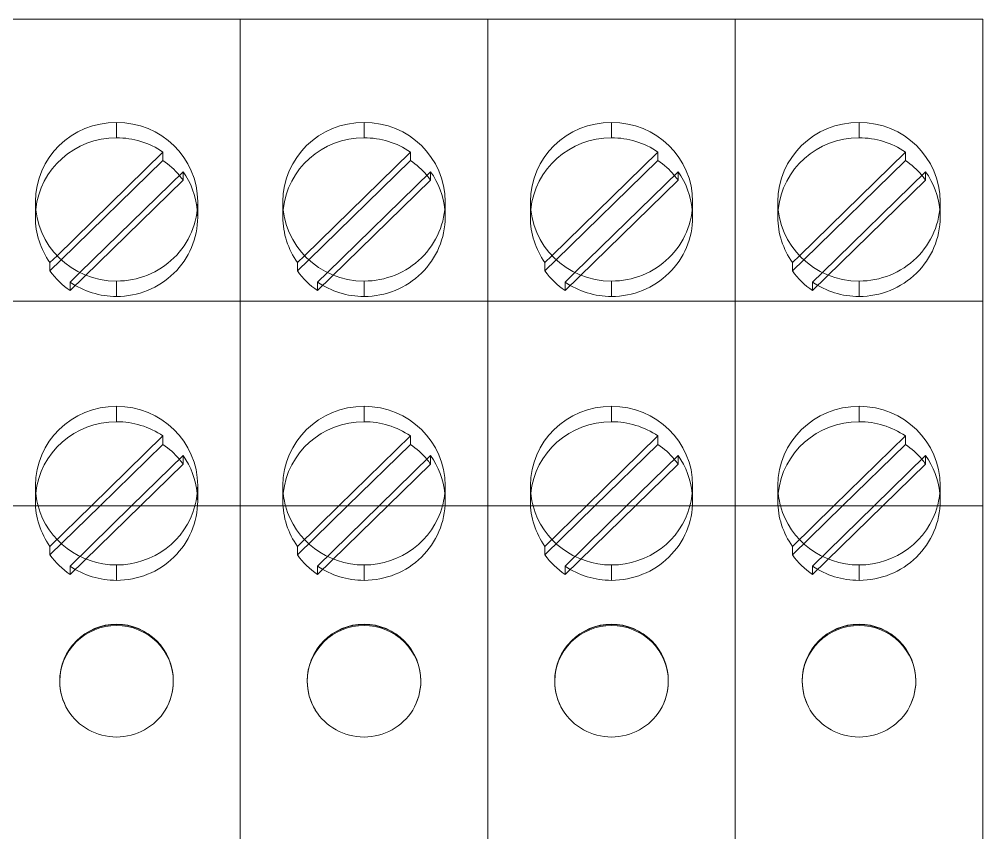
# Model space of a CAD drawing. Header units: millimetres. Extents: x 1359 to 3577, y 1336 to 3557.
# Drawn here: x 1808.72 to 1832.46, y 2576.61 to 2596.67 of the extents above; entities that cross this region are included whole.
import ezdxf

# ---------------------------------------------------------------- set-up
doc = ezdxf.new("R2010")
doc.units = ezdxf.units.MM
doc.layers.add('000-PI-Oprema', color=30, linetype='Continuous', lineweight=5)

msp = doc.modelspace()

# ---------------------------------------------------------------- linework, layer by layer
at = {"layer": '000-PI-Oprema', "color": 0, "linetype": 'ByBlock', "lineweight": 0}
for p, q in [((1808.065, 2596.672), (1814.165, 2596.672)), ((1808.065, 2596.672), (1814.165, 2596.672)), ((1814.165, 2596.672), (1820.265, 2596.672)), ((1814.165, 2590.216), (1814.165, 2596.672)), ((1814.165, 2596.672), (1814.165, 2596.672)), ((1814.165, 2596.672), (1814.165, 2596.672)), ((1814.165, 2596.672), (1814.165, 2596.672)), ((1814.165, 2596.672), (1820.265, 2596.672)), ((1814.165, 2590.216), (1814.165, 2596.672)), ((1814.165, 2596.672), (1814.165, 2596.672)), ((1814.165, 2596.672), (1814.165, 2596.672)), ((1814.165, 2596.672), (1814.165, 2596.672)), ((1814.165, 2596.672), (1814.165, 2596.672)), ((1814.165, 2596.672), (1814.165, 2596.672)), ((1814.165, 2596.672), (1814.165, 2596.672)), ((1814.165, 2590.216), (1814.165, 2596.672)), ((1814.165, 2596.672), (1814.165, 2596.672)), ((1814.165, 2596.672), (1814.165, 2596.672)), ((1814.165, 2596.672), (1814.165, 2596.672)), ((1814.165, 2590.216), (1814.165, 2596.672)), ((1820.265, 2596.672), (1826.365, 2596.672)), ((1820.265, 2590.216), (1820.265, 2596.672)), ((1820.265, 2596.672), (1820.265, 2596.672)), ((1820.265, 2596.672), (1820.265, 2596.672)), ((1820.265, 2596.672), (1820.265, 2596.672)), ((1820.265, 2596.672), (1826.365, 2596.672)), ((1820.265, 2590.216), (1820.265, 2596.672)), ((1820.265, 2596.672), (1820.265, 2596.672)), ((1820.265, 2596.672), (1820.265, 2596.672)), ((1820.265, 2596.672), (1820.265, 2596.672)), ((1820.265, 2596.672), (1820.265, 2596.672)), ((1820.265, 2596.672), (1820.265, 2596.672)), ((1820.265, 2596.672), (1820.265, 2596.672)), ((1820.265, 2590.216), (1820.265, 2596.672)), ((1820.265, 2596.672), (1820.265, 2596.672)), ((1820.265, 2596.672), (1820.265, 2596.672)), ((1820.265, 2596.672), (1820.265, 2596.672)), ((1820.265, 2590.216), (1820.265, 2596.672)), ((1826.365, 2596.672), (1832.465, 2596.672)), ((1826.365, 2590.216), (1826.365, 2596.672)), ((1826.365, 2596.672), (1826.365, 2596.672)), ((1826.365, 2596.672), (1826.365, 2596.672)), ((1826.365, 2596.672), (1826.365, 2596.672)), ((1826.365, 2596.672), (1832.465, 2596.672)), ((1826.365, 2590.216), (1826.365, 2596.672)), ((1826.365, 2596.672), (1826.365, 2596.672)), ((1826.365, 2596.672), (1826.365, 2596.672)), ((1826.365, 2596.672), (1826.365, 2596.672)), ((1826.365, 2596.672), (1826.365, 2596.672)), ((1826.365, 2596.672), (1826.365, 2596.672)), ((1826.365, 2596.672), (1826.365, 2596.672)), ((1826.365, 2590.216), (1826.365, 2596.672)), ((1826.365, 2596.672), (1826.365, 2596.672)), ((1826.365, 2596.672), (1826.365, 2596.672)), ((1826.365, 2596.672), (1826.365, 2596.672)), ((1826.365, 2590.216), (1826.365, 2596.672)), ((1832.465, 2596.672), (1832.465, 2596.672)), ((1832.465, 2596.672), (1832.465, 2596.672)), ((1832.465, 2596.672), (1832.465, 2596.672)), ((1832.465, 2596.672), (1832.465, 2596.672)), ((1832.465, 2596.672), (1832.465, 2596.672)), ((1832.465, 2590.216), (1832.465, 2596.672)), ((1832.465, 2596.672), (1832.465, 2596.672)), ((1832.465, 2596.672), (1832.465, 2596.672)), ((1832.465, 2596.672), (1832.465, 2596.672)), ((1832.465, 2590.216), (1832.465, 2596.672)), ((1814.165, 2595.827), (1814.165, 2596.272)), ((1814.165, 2595.827), (1814.165, 2596.272)), ((1820.265, 2595.827), (1820.265, 2596.272)), ((1820.265, 2595.827), (1820.265, 2596.272)), ((1826.365, 2595.827), (1826.365, 2596.272)), ((1826.365, 2595.827), (1826.365, 2596.272)), ((1832.465, 2595.827), (1832.465, 2596.272)), ((1832.465, 2595.827), (1832.465, 2596.272)), ((1814.165, 2595.172), (1814.165, 2595.172)), ((1814.165, 2595.172), (1814.165, 2595.172)), ((1820.265, 2595.172), (1820.265, 2595.172)), ((1820.265, 2595.172), (1820.265, 2595.172)), ((1826.365, 2595.172), (1826.365, 2595.172)), ((1826.365, 2595.172), (1826.365, 2595.172)), ((1811.115, 2594.128), (1811.115, 2593.749)), ((1817.215, 2594.128), (1817.215, 2593.749)), ((1823.315, 2594.128), (1823.315, 2593.749)), ((1829.415, 2594.128), (1829.415, 2593.749)), ((1814.165, 2593.108), (1814.165, 2593.984)), ((1814.165, 2593.108), (1814.165, 2593.984)), ((1820.265, 2593.108), (1820.265, 2593.984)), ((1820.265, 2593.108), (1820.265, 2593.984)), ((1826.365, 2593.108), (1826.365, 2593.984)), ((1826.365, 2593.108), (1826.365, 2593.984)), ((1832.465, 2593.108), (1832.465, 2593.984)), ((1832.465, 2593.108), (1832.465, 2593.984)), ((1812.259, 2593.397), (1809.648, 2590.842)), ((1812.259, 2593.397), (1812.259, 2593.189)), ((1818.359, 2593.397), (1815.748, 2590.842)), ((1818.359, 2593.397), (1818.359, 2593.189)), ((1824.459, 2593.397), (1821.848, 2590.842)), ((1824.459, 2593.397), (1824.459, 2593.189)), ((1830.559, 2593.397), (1827.948, 2590.842)), ((1830.559, 2593.397), (1830.559, 2593.189)), ((1809.754, 2590.738), (1812.259, 2593.189)), ((1815.854, 2590.738), (1818.359, 2593.189)), ((1821.954, 2590.738), (1824.459, 2593.189)), ((1828.054, 2590.738), (1830.559, 2593.189)), ((1810.212, 2590.426), (1812.754, 2592.913)), ((1812.754, 2592.913), (1812.754, 2592.705)), ((1816.312, 2590.426), (1818.854, 2592.913)), ((1818.854, 2592.913), (1818.854, 2592.705)), ((1822.412, 2590.426), (1824.954, 2592.913)), ((1824.954, 2592.913), (1824.954, 2592.705)), ((1828.512, 2590.426), (1831.054, 2592.913)), ((1831.054, 2592.913), (1831.054, 2592.705)), ((1812.754, 2592.705), (1809.97, 2589.981)), ((1818.854, 2592.705), (1816.07, 2589.981)), ((1824.954, 2592.705), (1822.17, 2589.981)), ((1831.054, 2592.705), (1828.27, 2589.981)), ((1809.115, 2591.793), (1809.115, 2592.172)), ((1813.115, 2591.793), (1813.115, 2592.172)), ((1815.215, 2591.793), (1815.215, 2592.172)), ((1819.215, 2591.793), (1819.215, 2592.172)), ((1821.315, 2591.793), (1821.315, 2592.172)), ((1825.315, 2591.793), (1825.315, 2592.172)), ((1827.415, 2591.793), (1827.415, 2592.172)), ((1831.415, 2591.793), (1831.415, 2592.172)), ((1809.648, 2590.842), (1809.475, 2590.673)), ((1815.748, 2590.842), (1815.575, 2590.673)), ((1821.848, 2590.842), (1821.675, 2590.673)), ((1827.948, 2590.842), (1827.775, 2590.673)), ((1809.475, 2590.465), (1809.754, 2590.738)), ((1809.475, 2590.673), (1809.475, 2590.465)), ((1815.575, 2590.465), (1815.854, 2590.738)), ((1815.575, 2590.673), (1815.575, 2590.465)), ((1821.675, 2590.465), (1821.954, 2590.738)), ((1821.675, 2590.673), (1821.675, 2590.465)), ((1827.775, 2590.465), (1828.054, 2590.738)), ((1827.775, 2590.673), (1827.775, 2590.465)), ((1809.97, 2590.189), (1810.212, 2590.426)), ((1816.07, 2590.189), (1816.312, 2590.426)), ((1822.17, 2590.189), (1822.412, 2590.426)), ((1828.27, 2590.189), (1828.512, 2590.426)), ((1809.97, 2590.189), (1809.97, 2589.981)), ((1811.115, 2590.216), (1811.115, 2589.836)), ((1814.165, 2589.672), (1814.165, 2590.216)), ((1814.165, 2589.672), (1814.165, 2590.216)), ((1814.165, 2589.672), (1814.165, 2590.216)), ((1814.165, 2589.672), (1814.165, 2590.216)), ((1816.07, 2590.189), (1816.07, 2589.981)), ((1817.215, 2590.216), (1817.215, 2589.836)), ((1820.265, 2589.672), (1820.265, 2590.216)), ((1820.265, 2589.672), (1820.265, 2590.216)), ((1820.265, 2589.672), (1820.265, 2590.216)), ((1820.265, 2589.672), (1820.265, 2590.216)), ((1822.17, 2590.189), (1822.17, 2589.981)), ((1823.315, 2590.216), (1823.315, 2589.836)), ((1826.365, 2589.672), (1826.365, 2590.216)), ((1826.365, 2589.672), (1826.365, 2590.216)), ((1826.365, 2589.672), (1826.365, 2590.216)), ((1826.365, 2589.672), (1826.365, 2590.216)), ((1828.27, 2590.189), (1828.27, 2589.981)), ((1829.415, 2590.216), (1829.415, 2589.836)), ((1832.465, 2589.672), (1832.465, 2590.216)), ((1832.465, 2589.672), (1832.465, 2590.216)), ((1808.065, 2589.72), (1814.165, 2589.72)), ((1814.165, 2589.72), (1820.265, 2589.72)), ((1814.165, 2589.672), (1814.165, 2589.672)), ((1814.165, 2589.672), (1814.165, 2584.672)), ((1814.165, 2589.672), (1814.165, 2589.672)), ((1814.165, 2589.672), (1814.165, 2584.672)), ((1814.165, 2589.672), (1814.165, 2589.672)), ((1814.165, 2584.672), (1814.165, 2589.672)), ((1814.165, 2589.672), (1814.165, 2589.672)), ((1814.165, 2584.672), (1814.165, 2589.672)), ((1820.265, 2589.72), (1826.365, 2589.72)), ((1820.265, 2589.672), (1820.265, 2589.672)), ((1820.265, 2589.672), (1820.265, 2584.672)), ((1820.265, 2589.672), (1820.265, 2589.672)), ((1820.265, 2589.672), (1820.265, 2584.672)), ((1820.265, 2589.672), (1820.265, 2589.672)), ((1820.265, 2584.672), (1820.265, 2589.672)), ((1820.265, 2589.672), (1820.265, 2589.672)), ((1820.265, 2584.672), (1820.265, 2589.672)), ((1826.365, 2589.72), (1832.465, 2589.72)), ((1826.365, 2589.672), (1826.365, 2589.672)), ((1826.365, 2589.672), (1826.365, 2584.672)), ((1826.365, 2589.672), (1826.365, 2589.672)), ((1826.365, 2589.672), (1826.365, 2584.672)), ((1826.365, 2589.672), (1826.365, 2589.672)), ((1826.365, 2584.672), (1826.365, 2589.672)), ((1826.365, 2589.672), (1826.365, 2589.672)), ((1826.365, 2584.672), (1826.365, 2589.672)), ((1832.465, 2589.672), (1832.465, 2589.672)), ((1832.465, 2584.672), (1832.465, 2589.672)), ((1832.465, 2589.672), (1832.465, 2589.672)), ((1832.465, 2584.672), (1832.465, 2589.672)), ((1811.115, 2587.128), (1811.115, 2586.749)), ((1814.165, 2586.108), (1814.165, 2586.98)), ((1814.165, 2586.108), (1814.165, 2586.98)), ((1817.215, 2587.128), (1817.215, 2586.749)), ((1820.265, 2586.108), (1820.265, 2586.98)), ((1820.265, 2586.108), (1820.265, 2586.98)), ((1823.315, 2587.128), (1823.315, 2586.749)), ((1826.365, 2586.108), (1826.365, 2586.98)), ((1826.365, 2586.108), (1826.365, 2586.98)), ((1829.415, 2587.128), (1829.415, 2586.749)), ((1832.465, 2586.108), (1832.465, 2586.98)), ((1832.465, 2586.108), (1832.465, 2586.98)), ((1812.259, 2586.397), (1810.496, 2584.672)), ((1812.259, 2586.397), (1812.259, 2586.189)), ((1818.359, 2586.397), (1816.596, 2584.672)), ((1818.359, 2586.397), (1818.359, 2586.189)), ((1824.459, 2586.397), (1822.696, 2584.672)), ((1824.459, 2586.397), (1824.459, 2586.189)), ((1830.559, 2586.397), (1828.796, 2584.672)), ((1830.559, 2586.397), (1830.559, 2586.189)), ((1810.708, 2584.672), (1812.259, 2586.189)), ((1816.808, 2584.672), (1818.359, 2586.189)), ((1822.908, 2584.672), (1824.459, 2586.189)), ((1829.008, 2584.672), (1830.559, 2586.189)), ((1811.486, 2584.672), (1812.754, 2585.913)), ((1812.754, 2585.913), (1812.754, 2585.705)), ((1817.586, 2584.672), (1818.854, 2585.913)), ((1818.854, 2585.913), (1818.854, 2585.705)), ((1823.686, 2584.672), (1824.954, 2585.913)), ((1824.954, 2585.913), (1824.954, 2585.705)), ((1829.786, 2584.672), (1831.054, 2585.913)), ((1831.054, 2585.913), (1831.054, 2585.705)), ((1812.754, 2585.705), (1809.97, 2582.981)), ((1818.854, 2585.705), (1816.07, 2582.981)), ((1824.954, 2585.705), (1822.17, 2582.981)), ((1831.054, 2585.705), (1828.27, 2582.981)), ((1809.115, 2584.793), (1809.115, 2585.172)), ((1813.115, 2584.793), (1813.115, 2585.172)), ((1815.215, 2584.793), (1815.215, 2585.172)), ((1819.215, 2584.793), (1819.215, 2585.172)), ((1821.315, 2584.793), (1821.315, 2585.172)), ((1825.315, 2584.793), (1825.315, 2585.172)), ((1827.415, 2584.793), (1827.415, 2585.172)), ((1831.415, 2584.793), (1831.415, 2585.172)), ((1808.065, 2584.672), (1814.165, 2584.672)), ((1809.475, 2583.465), (1810.708, 2584.672)), ((1810.496, 2584.672), (1809.475, 2583.673)), ((1809.97, 2583.189), (1811.486, 2584.672)), ((1814.165, 2584.672), (1820.265, 2584.672)), ((1814.165, 2574.322), (1814.165, 2584.672)), ((1814.165, 2584.672), (1814.165, 2584.672)), ((1814.165, 2574.322), (1814.165, 2584.672)), ((1814.165, 2584.672), (1814.165, 2584.672)), ((1814.165, 2584.672), (1814.165, 2584.672)), ((1814.165, 2574.322), (1814.165, 2584.672)), ((1814.165, 2584.672), (1814.165, 2584.672)), ((1814.165, 2574.322), (1814.165, 2584.672)), ((1815.575, 2583.465), (1816.808, 2584.672)), ((1816.596, 2584.672), (1815.575, 2583.673)), ((1816.07, 2583.189), (1817.586, 2584.672)), ((1820.265, 2584.672), (1826.365, 2584.672)), ((1820.265, 2574.322), (1820.265, 2584.672)), ((1820.265, 2584.672), (1820.265, 2584.672)), ((1820.265, 2574.322), (1820.265, 2584.672)), ((1820.265, 2584.672), (1820.265, 2584.672)), ((1820.265, 2584.672), (1820.265, 2584.672)), ((1820.265, 2574.322), (1820.265, 2584.672)), ((1820.265, 2584.672), (1820.265, 2584.672)), ((1820.265, 2574.322), (1820.265, 2584.672)), ((1821.675, 2583.465), (1822.908, 2584.672)), ((1822.696, 2584.672), (1821.675, 2583.673)), ((1822.17, 2583.189), (1823.686, 2584.672)), ((1826.365, 2584.672), (1832.465, 2584.672)), ((1826.365, 2574.322), (1826.365, 2584.672)), ((1826.365, 2584.672), (1826.365, 2584.672)), ((1826.365, 2574.322), (1826.365, 2584.672)), ((1826.365, 2584.672), (1826.365, 2584.672)), ((1826.365, 2584.672), (1826.365, 2584.672)), ((1826.365, 2574.322), (1826.365, 2584.672)), ((1826.365, 2584.672), (1826.365, 2584.672)), ((1826.365, 2574.322), (1826.365, 2584.672)), ((1827.775, 2583.465), (1829.008, 2584.672)), ((1828.796, 2584.672), (1827.775, 2583.673)), ((1828.27, 2583.189), (1829.786, 2584.672)), ((1832.465, 2584.672), (1832.465, 2584.672)), ((1832.465, 2574.322), (1832.465, 2584.672)), ((1832.465, 2584.672), (1832.465, 2584.672)), ((1832.465, 2574.322), (1832.465, 2584.672)), ((1809.475, 2583.673), (1809.475, 2583.465)), ((1815.575, 2583.673), (1815.575, 2583.465)), ((1821.675, 2583.673), (1821.675, 2583.465)), ((1827.775, 2583.673), (1827.775, 2583.465)), ((1809.97, 2583.189), (1809.97, 2582.981)), ((1811.115, 2583.216), (1811.115, 2582.836)), ((1816.07, 2583.189), (1816.07, 2582.981)), ((1817.215, 2583.216), (1817.215, 2582.836)), ((1822.17, 2583.189), (1822.17, 2582.981)), ((1823.315, 2583.216), (1823.315, 2582.836)), ((1828.27, 2583.189), (1828.27, 2582.981)), ((1829.415, 2583.216), (1829.415, 2582.836)), ((1809.715, 2580.348), (1809.715, 2580.357)), ((1812.515, 2580.348), (1812.515, 2580.357)), ((1815.815, 2580.348), (1815.815, 2580.357)), ((1818.615, 2580.348), (1818.615, 2580.357)), ((1821.915, 2580.348), (1821.915, 2580.357)), ((1824.715, 2580.348), (1824.715, 2580.357)), ((1828.015, 2580.348), (1828.015, 2580.357)), ((1830.815, 2580.348), (1830.815, 2580.357))]:
    msp.add_line(p, q, dxfattribs=at)
for centre in [(1811.115, 2580.357), (1817.215, 2580.357), (1823.315, 2580.357), (1829.415, 2580.357)]:
    msp.add_arc(centre, 1.4, 0, 180, dxfattribs=at)
for centre, major_axis, ratio, start_param, end_param in [((1811.115, 2592.172), (-2, 0), 0.978148, -1.570796, 0), ((1811.115, 2592.172), (-2, 0), 0.978148, 3.141593, 4.712389), ((1817.215, 2592.172), (-2, 0), 0.978148, -1.570796, 0), ((1817.215, 2592.172), (-2, 0), 0.978148, 3.141593, 4.712389), ((1823.315, 2592.172), (-2, 0), 0.978148, -1.570796, 0), ((1823.315, 2592.172), (-2, 0), 0.978148, 3.141593, 4.712389), ((1829.415, 2592.172), (-2, 0), 0.978148, -1.570796, 0), ((1829.415, 2592.172), (-2, 0), 0.978148, 3.141593, 4.712389), ((1811.115, 2591.793), (-2, 0), 0.978148, -1.570796, -0.097132), ((1811.115, 2591.793), (-2, 0), 0.978148, -2.180289, -1.570796), ((1817.215, 2591.793), (-2, 0), 0.978148, -1.570796, -0.097132), ((1817.215, 2591.793), (-2, 0), 0.978148, -2.180289, -1.570796), ((1823.315, 2591.793), (-2, 0), 0.978148, -1.570796, -0.097132), ((1823.315, 2591.793), (-2, 0), 0.978148, -2.180289, -1.570796), ((1829.415, 2591.793), (-2, 0), 0.978148, -1.570796, -0.097132), ((1829.415, 2591.793), (-2, 0), 0.978148, -2.180289, -1.570796), ((1811.115, 2591.585), (2, 0), 0.978148, 0.685382, 0.961304), ((1817.215, 2591.585), (2, 0), 0.978148, 0.685382, 0.961304), ((1823.315, 2591.585), (2, 0), 0.978148, 0.685382, 0.961304), ((1829.415, 2591.585), (2, 0), 0.978148, 0.685382, 0.961304), ((1811.115, 2591.793), (-2, 0), 0.978148, -3.044461, -2.5321), ((1817.215, 2591.793), (-2, 0), 0.978148, -3.044461, -2.5321), ((1823.315, 2591.793), (-2, 0), 0.978148, -3.044461, -2.5321), ((1829.415, 2591.793), (-2, 0), 0.978148, -3.044461, -2.5321), ((1811.115, 2591.585), (2, 0), 0.978148, 0.609492, 0.685382), ((1817.215, 2591.585), (2, 0), 0.978148, 0.609492, 0.685382), ((1823.315, 2591.585), (2, 0), 0.978148, 0.609492, 0.685382), ((1829.415, 2591.585), (2, 0), 0.978148, 0.609492, 0.685382), ((1811.115, 2592.172), (-2, 0), 0.978148, 0, 1.570796), ((1811.115, 2591.793), (-2, 0), 0.978148, -0.097132, 0), ((1811.115, 2592.172), (-2, 0), 0.978148, 1.570796, 3.141593), ((1811.115, 2591.793), (-2, 0), 0.978148, 3.141593, 3.238724), ((1817.215, 2592.172), (-2, 0), 0.978148, 0, 1.570796), ((1817.215, 2591.793), (-2, 0), 0.978148, -0.097132, 0), ((1817.215, 2592.172), (-2, 0), 0.978148, 1.570796, 3.141593), ((1817.215, 2591.793), (-2, 0), 0.978148, 3.141593, 3.238724), ((1823.315, 2592.172), (-2, 0), 0.978148, 0, 1.570796), ((1823.315, 2591.793), (-2, 0), 0.978148, -0.097132, 0), ((1823.315, 2592.172), (-2, 0), 0.978148, 1.570796, 3.141593), ((1823.315, 2591.793), (-2, 0), 0.978148, 3.141593, 3.238724), ((1829.415, 2592.172), (-2, 0), 0.978148, 0, 1.570796), ((1829.415, 2591.793), (-2, 0), 0.978148, -0.097132, 0), ((1829.415, 2592.172), (-2, 0), 0.978148, 1.570796, 3.141593), ((1829.415, 2591.793), (-2, 0), 0.978148, 3.141593, 3.238724), ((1811.115, 2591.793), (-2, 0), 0.978148, 0, 0.609492), ((1811.115, 2591.793), (-2, 0), 0.978148, 1.570796, 3.141593), ((1817.215, 2591.793), (-2, 0), 0.978148, 0, 0.609492), ((1817.215, 2591.793), (-2, 0), 0.978148, 1.570796, 3.141593), ((1823.315, 2591.793), (-2, 0), 0.978148, 0, 0.609492), ((1823.315, 2591.793), (-2, 0), 0.978148, 1.570796, 3.141593), ((1829.415, 2591.793), (-2, 0), 0.978148, 0, 0.609492), ((1829.415, 2591.793), (-2, 0), 0.978148, 1.570796, 3.141593), ((1811.115, 2591.585), (2, 0), 0.978148, -2.5321, -2.180289), ((1817.215, 2591.585), (2, 0), 0.978148, -2.5321, -2.180289), ((1823.315, 2591.585), (2, 0), 0.978148, -2.5321, -2.180289), ((1829.415, 2591.585), (2, 0), 0.978148, -2.5321, -2.180289), ((1811.115, 2591.793), (-2, 0), 0.978148, 0.961304, 1.570796), ((1817.215, 2591.793), (-2, 0), 0.978148, 0.961304, 1.570796), ((1823.315, 2591.793), (-2, 0), 0.978148, 0.961304, 1.570796), ((1829.415, 2591.793), (-2, 0), 0.978148, 0.961304, 1.570796), ((1811.115, 2585.172), (-2, 0), 0.978148, -1.570796, 0), ((1811.115, 2585.172), (-2, 0), 0.978148, 3.141593, 4.712389), ((1817.215, 2585.172), (-2, 0), 0.978148, -1.570796, 0), ((1817.215, 2585.172), (-2, 0), 0.978148, 3.141593, 4.712389), ((1823.315, 2585.172), (-2, 0), 0.978148, -1.570796, 0), ((1823.315, 2585.172), (-2, 0), 0.978148, 3.141593, 4.712389), ((1829.415, 2585.172), (-2, 0), 0.978148, -1.570796, 0), ((1829.415, 2585.172), (-2, 0), 0.978148, 3.141593, 4.712389), ((1811.115, 2584.793), (-2, 0), 0.978148, -1.570796, -0.097132), ((1811.115, 2584.793), (-2, 0), 0.978148, -2.180289, -1.570796), ((1817.215, 2584.793), (-2, 0), 0.978148, -1.570796, -0.097132), ((1817.215, 2584.793), (-2, 0), 0.978148, -2.180289, -1.570796), ((1823.315, 2584.793), (-2, 0), 0.978148, -1.570796, -0.097132), ((1823.315, 2584.793), (-2, 0), 0.978148, -2.180289, -1.570796), ((1829.415, 2584.793), (-2, 0), 0.978148, -1.570796, -0.097132), ((1829.415, 2584.793), (-2, 0), 0.978148, -2.180289, -1.570796), ((1811.115, 2584.585), (2, 0), 0.978148, 0.685382, 0.961304), ((1817.215, 2584.585), (2, 0), 0.978148, 0.685382, 0.961304), ((1823.315, 2584.585), (2, 0), 0.978148, 0.685382, 0.961304), ((1829.415, 2584.585), (2, 0), 0.978148, 0.685382, 0.961304), ((1811.115, 2584.585), (2, 0), 0.978148, 0.609492, 0.685382), ((1811.115, 2584.793), (-2, 0), 0.978148, -3.044461, -2.5321), ((1817.215, 2584.585), (2, 0), 0.978148, 0.609492, 0.685382), ((1817.215, 2584.793), (-2, 0), 0.978148, -3.044461, -2.5321), ((1823.315, 2584.585), (2, 0), 0.978148, 0.609492, 0.685382), ((1823.315, 2584.793), (-2, 0), 0.978148, -3.044461, -2.5321), ((1829.415, 2584.585), (2, 0), 0.978148, 0.609492, 0.685382), ((1829.415, 2584.793), (-2, 0), 0.978148, -3.044461, -2.5321), ((1811.115, 2585.172), (-2, 0), 0.978148, 0, 0.258728), ((1811.115, 2585.172), (-2, 0), 0.978148, 2.882864, 3.141593), ((1817.215, 2585.172), (-2, 0), 0.978148, 0, 0.258728), ((1817.215, 2585.172), (-2, 0), 0.978148, 2.882864, 3.141593), ((1823.315, 2585.172), (-2, 0), 0.978148, 0, 0.258728), ((1823.315, 2585.172), (-2, 0), 0.978148, 2.882864, 3.141593), ((1829.415, 2585.172), (-2, 0), 0.978148, 0, 0.258728), ((1829.415, 2585.172), (-2, 0), 0.978148, 2.882864, 3.141593), ((1811.115, 2584.793), (-2, 0), 0.978148, -0.097132, 0), ((1811.115, 2584.793), (-2, 0), 0.978148, 3.141593, 3.238724), ((1817.215, 2584.793), (-2, 0), 0.978148, -0.097132, 0), ((1817.215, 2584.793), (-2, 0), 0.978148, 3.141593, 3.238724), ((1823.315, 2584.793), (-2, 0), 0.978148, -0.097132, 0), ((1823.315, 2584.793), (-2, 0), 0.978148, 3.141593, 3.238724), ((1829.415, 2584.793), (-2, 0), 0.978148, -0.097132, 0), ((1829.415, 2584.793), (-2, 0), 0.978148, 3.141593, 3.238724), ((1811.115, 2584.793), (-2, 0), 0.978148, 0, 0.609492), ((1811.115, 2585.172), (-2, 0), 0.978148, 0.258728, 1.570796), ((1811.115, 2584.793), (-2, 0), 0.978148, 1.570796, 3.141593), ((1811.115, 2585.172), (-2, 0), 0.978148, 1.570796, 2.882864), ((1817.215, 2584.793), (-2, 0), 0.978148, 0, 0.609492), ((1817.215, 2585.172), (-2, 0), 0.978148, 0.258728, 1.570796), ((1817.215, 2584.793), (-2, 0), 0.978148, 1.570796, 3.141593), ((1817.215, 2585.172), (-2, 0), 0.978148, 1.570796, 2.882864), ((1823.315, 2584.793), (-2, 0), 0.978148, 0, 0.609492), ((1823.315, 2585.172), (-2, 0), 0.978148, 0.258728, 1.570796), ((1823.315, 2584.793), (-2, 0), 0.978148, 1.570796, 3.141593), ((1823.315, 2585.172), (-2, 0), 0.978148, 1.570796, 2.882864), ((1829.415, 2584.793), (-2, 0), 0.978148, 0, 0.609492), ((1829.415, 2585.172), (-2, 0), 0.978148, 0.258728, 1.570796), ((1829.415, 2584.793), (-2, 0), 0.978148, 1.570796, 3.141593), ((1829.415, 2585.172), (-2, 0), 0.978148, 1.570796, 2.882864), ((1811.115, 2584.585), (2, 0), 0.978148, -2.5321, -2.180289), ((1817.215, 2584.585), (2, 0), 0.978148, -2.5321, -2.180289), ((1823.315, 2584.585), (2, 0), 0.978148, -2.5321, -2.180289), ((1829.415, 2584.585), (2, 0), 0.978148, -2.5321, -2.180289), ((1811.115, 2584.793), (-2, 0), 0.978148, 0.961304, 1.570796), ((1817.215, 2584.793), (-2, 0), 0.978148, 0.961304, 1.570796), ((1823.315, 2584.793), (-2, 0), 0.978148, 0.961304, 1.570796), ((1829.415, 2584.793), (-2, 0), 0.978148, 0.961304, 1.570796), ((1811.115, 2580.357), (1.4, 0), 0.994522, 1.570796, 3.141593), ((1811.115, 2580.357), (1.4, 0), 0.994522, 0, 1.570796), ((1817.215, 2580.357), (1.4, 0), 0.994522, 1.570796, 3.141593), ((1817.215, 2580.357), (1.4, 0), 0.994522, 0, 1.570796), ((1823.315, 2580.357), (1.4, 0), 0.994522, 1.570796, 3.141593), ((1823.315, 2580.357), (1.4, 0), 0.994522, 0, 1.570796), ((1829.415, 2580.357), (1.4, 0), 0.994522, 1.570796, 3.141593), ((1829.415, 2580.357), (1.4, 0), 0.994522, 0, 1.570796), ((1811.115, 2580.348), (-1.4, 0), 0.982559, -1.570796, 0.003609), ((1811.115, 2580.348), (-1.4, 0), 0.982559, 3.141538, 4.712389), ((1817.215, 2580.348), (-1.4, 0), 0.982559, -1.570796, 0.003609), ((1817.215, 2580.348), (-1.4, 0), 0.982559, 3.141538, 4.712389), ((1823.315, 2580.348), (-1.4, 0), 0.982559, -1.570796, 0.003609), ((1823.315, 2580.348), (-1.4, 0), 0.982559, 3.141538, 4.712389), ((1829.415, 2580.348), (-1.4, 0), 0.982559, -1.570796, 0.003609), ((1829.415, 2580.348), (-1.4, 0), 0.982559, 3.141538, 4.712389), ((1811.115, 2580.357), (1.4, 0), 0.994522, 3.141593, 3.68285), ((1811.115, 2580.348), (-1.4, 0), 0.982559, 0.003609, 0.541258), ((1811.115, 2580.357), (1.4, 0), 0.994522, -0.541258, 0), ((1811.115, 2580.348), (-1.4, 0), 0.982559, 2.600335, 3.141538), ((1817.215, 2580.357), (1.4, 0), 0.994522, 3.141593, 3.68285), ((1817.215, 2580.348), (-1.4, 0), 0.982559, 0.003609, 0.541258), ((1817.215, 2580.357), (1.4, 0), 0.994522, -0.541258, 0), ((1817.215, 2580.348), (-1.4, 0), 0.982559, 2.600335, 3.141538), ((1823.315, 2580.357), (1.4, 0), 0.994522, 3.141593, 3.68285), ((1823.315, 2580.348), (-1.4, 0), 0.982559, 0.003609, 0.541258), ((1823.315, 2580.357), (1.4, 0), 0.994522, -0.541258, 0), ((1823.315, 2580.348), (-1.4, 0), 0.982559, 2.600335, 3.141538), ((1829.415, 2580.357), (1.4, 0), 0.994522, 3.141593, 3.68285), ((1829.415, 2580.348), (-1.4, 0), 0.982559, 0.003609, 0.541258), ((1829.415, 2580.357), (1.4, 0), 0.994522, -0.541258, 0), ((1829.415, 2580.348), (-1.4, 0), 0.982559, 2.600335, 3.141538), ((1811.115, 2580.339), (-1.398, 0), 0.976187, 0.538389, 2.603204), ((1817.215, 2580.339), (-1.398, 0), 0.976187, 0.538389, 2.603204), ((1823.315, 2580.339), (-1.398, 0), 0.976187, 0.538389, 2.603204), ((1829.415, 2580.339), (-1.398, 0), 0.976187, 0.538389, 2.603204)]:
    msp.add_ellipse(centre, major_axis=major_axis, ratio=ratio, start_param=start_param, end_param=end_param, dxfattribs=at)

doc.saveas('drawing.dxf')
